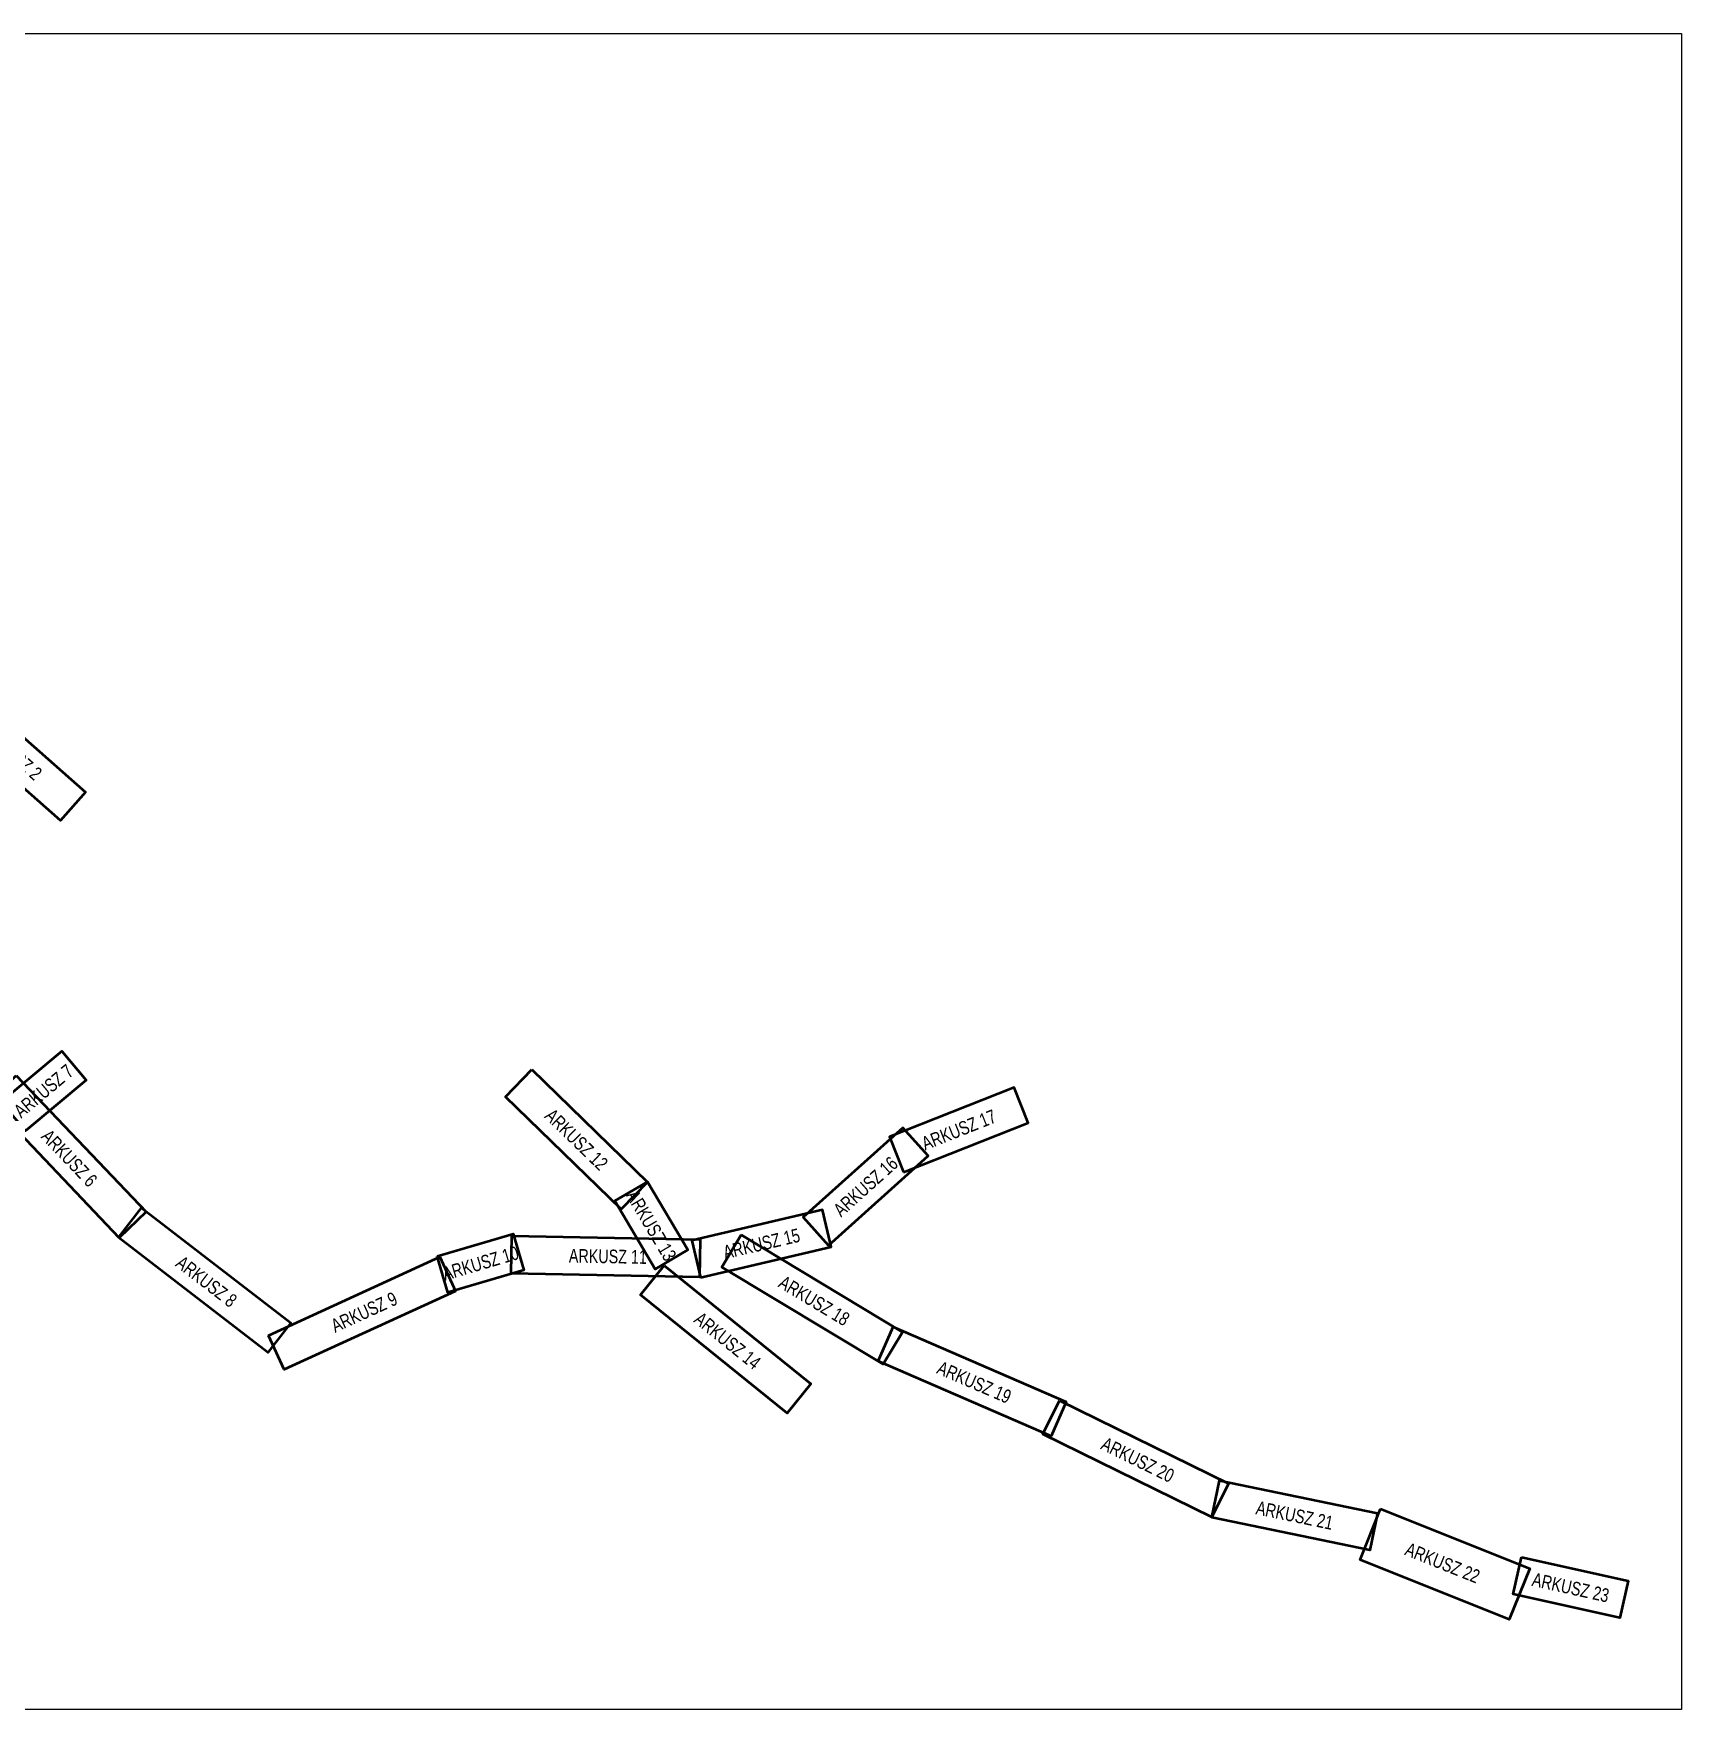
# Model space of a CAD drawing. Header units: metres. Extents: x 7542702 to 7555152, y 5804026 to 5815503.
# Drawn here: x 7549125 to 7555152, y 5809371 to 5815503 of the extents above; entities that cross this region are included whole.
import ezdxf
from ezdxf.enums import TextEntityAlignment as Align

# ---------------------------------------------------------------- set-up
doc = ezdxf.new("R2010")
doc.units = ezdxf.units.M
doc.layers.add('_ARKUSZE', color=236, linetype='Continuous', lineweight=50)
doc.layers.add('_TABELKA', color=7, linetype='Continuous')
doc.styles.get("Standard").update_dxf_attribs({"font": 'arial.ttf'})
picture_1 = doc.add_image_def('image1.jpg', size_in_pixel=(1301, 927))

# ---------------------------------------------------------------- blocks, each defined once
blk = doc.blocks.new('ARKUSZ A3 1200')
at = {"layer": '_ARKUSZE'}
blk.add_lwpolyline([(-295, 69.2), (295, 69.2), (295, -69.2), (-295, -69.2)], close=True, dxfattribs=at)
at = {"layer": '_ARKUSZE', "width": 0.75}
blk.add_attdef('ARKUSZ', text='', height=50, dxfattribs=at).set_placement((0, 0), align=Align.MIDDLE)
blk = doc.blocks.new('5E300DC')
at = {"layer": '_ARKUSZE'}
blk.add_lwpolyline([(-344638, 69017), (344775, 68330), (344638, -69017), (-344775, -68330)], close=True, dxfattribs=at)
at = {"layer": '_ARKUSZE', "width": 0.75}
blk.add_attdef('ARKUSZ', text='', height=50000, dxfattribs=at).set_placement((8165, 488), align=Align.MIDDLE)
blk = doc.blocks.new('ARKUSZ A3 600')
at = {"layer": '_ARKUSZE'}
blk.add_lwpolyline([(-145, 69.2), (145, 69.2), (145, -69.2), (-145, -69.2)], close=True, dxfattribs=at)
at = {"layer": '_ARKUSZE', "width": 0.75}
blk.add_attdef('ARKUSZ', text='', height=50, dxfattribs=at).set_placement((0, 0), align=Align.MIDDLE)
blk = doc.blocks.new('ARKUSZ A3 1000')
at = {"layer": '_ARKUSZE'}
blk.add_lwpolyline([(-245, -69.25), (245, -69.25), (245, 69.25), (-245, 69.25)], close=True, dxfattribs=at)
at = {"layer": '_ARKUSZE', "width": 0.75}
blk.add_attdef('ARKUSZ', text='', height=50, dxfattribs=at).set_placement((0, 0), align=Align.MIDDLE)
blk = doc.blocks.new('5E3009C')
at = {"layer": '_ARKUSZE'}
blk.add_lwpolyline([(-293700, 100399), (293700, 100399), (293700, -100399), (-293700, -100399)], close=True, dxfattribs=at)
at = {"layer": '_ARKUSZE', "width": 0.75}
blk.add_attdef('ARKUSZ', text='', height=50000, dxfattribs=at).set_placement((-10144, 1386), align=Align.MIDDLE)
blk = doc.blocks.new('ARKUSZ A3 820')
at = {"layer": '_ARKUSZE'}
blk.add_lwpolyline([(-200, 69.2), (200, 69.2), (200, -69.2), (-200, -69.2)], close=True, dxfattribs=at)
at = {"layer": '_ARKUSZE', "width": 0.75}
blk.add_attdef('ARKUSZ', text='', height=50, dxfattribs=at).set_placement((0, 0), align=Align.MIDDLE)

msp = doc.modelspace()

# ---------------------------------------------------------------- block references
at = {"layer": '_ARKUSZE'}
for name, p, rotation, values in [('ARKUSZ A3 1200', (7549047.88, 5812870.88, 122.28), 318.6306919422639, {'ARKUSZ': 'ARKUSZ 2'}), ('ARKUSZ A3 600', (7549161.73, 5811634.11), 39.94473700292301, {'ARKUSZ': 'ARKUSZ 7'}), ('ARKUSZ A3 1200', (7551110.67, 5811457.04, 114.07), 315.8223859735694, {'ARKUSZ': 'ARKUSZ 12'}), ('ARKUSZ A3 1000', (7552509.15, 5811492.12), 21.66634970393257, {'ARKUSZ': 'ARKUSZ 17'}), ('ARKUSZ A3 1000', (7552168.01, 5811284.58), 41.93618888882516, {'ARKUSZ': 'ARKUSZ 16'}), ('ARKUSZ A3 600', (7551384.35, 5811142.29), 300.6714418122789, {'ARKUSZ': 'ARKUSZ 13'}), ('ARKUSZ A3 1000', (7551787.36, 5811075.52, 131.97), 13.19744036282536, {'ARKUSZ': 'ARKUSZ 15'}), ('ARKUSZ A3 600', (7550759.67, 5811004.1), 16.37643727314223, {'ARKUSZ': 'ARKUSZ 10'}), ('ARKUSZ A3 1200', (7553737.44, 5810081.69), 348.288532077615, {'ARKUSZ': 'ARKUSZ 21'}), ('ARKUSZ A3 820', (7554746.93, 5809817.72), 347.5039805831427, {'ARKUSZ': 'ARKUSZ 23'})]:
    msp.add_blockref(name, p, dxfattribs=dict(at, rotation=rotation)).add_auto_attribs(values)
at = {"layer": '_ARKUSZE', "color": 4, "xscale": 0.001, "yscale": 0.001, "zscale": 0.001}
for name, p, rotation, values in [('5E300DC', (7549249.74, 5811394.33), 313.6492544968928, {'ARKUSZ': 'ARKUSZ 6'}), ('5E300DC', (7549750.54, 5810941.88), 322.3978675729155, {'ARKUSZ': 'ARKUSZ 8'}), ('5E300DC', (7551217.36, 5811028.78), 358.9568623720194, {'ARKUSZ': 'ARKUSZ 11'}), ('5E300DC', (7551972.8, 5810870.91), 329.0319811016802, {'ARKUSZ': 'ARKUSZ 18'}), ('5E300DC', (7550326.62, 5810821.28), 24.66565110706308, {'ARKUSZ': 'ARKUSZ 9'}), ('5E300DC', (7551656.47, 5810725.48), 321.1390413409239, {'ARKUSZ': 'ARKUSZ 14'}), ('5E300DC', (7552557.7, 5810571.45), 336.6020794021274, {'ARKUSZ': 'ARKUSZ 19'}), ('5E300DC', (7553155.95, 5810288.24, 137.9), 333.8407712160142, {'ARKUSZ': 'ARKUSZ 20'}), ('5E3009C', (7554287.19, 5809902.97), 338.1669885395182, {'ARKUSZ': 'ARKUSZ 22'})]:
    msp.add_blockref(name, p, dxfattribs=dict(at, rotation=rotation)).add_auto_attribs(values)

# ---------------------------------------------------------------- pictures from other files: only their frames are drawn
at = {"layer": '_TABELKA'}
image = msp.add_image(picture_1, insert=(7546546.61, 5809371.34), size_in_units=(8605.57, 6131.72), dxfattribs=at)

doc.saveas('drawing.dxf')
